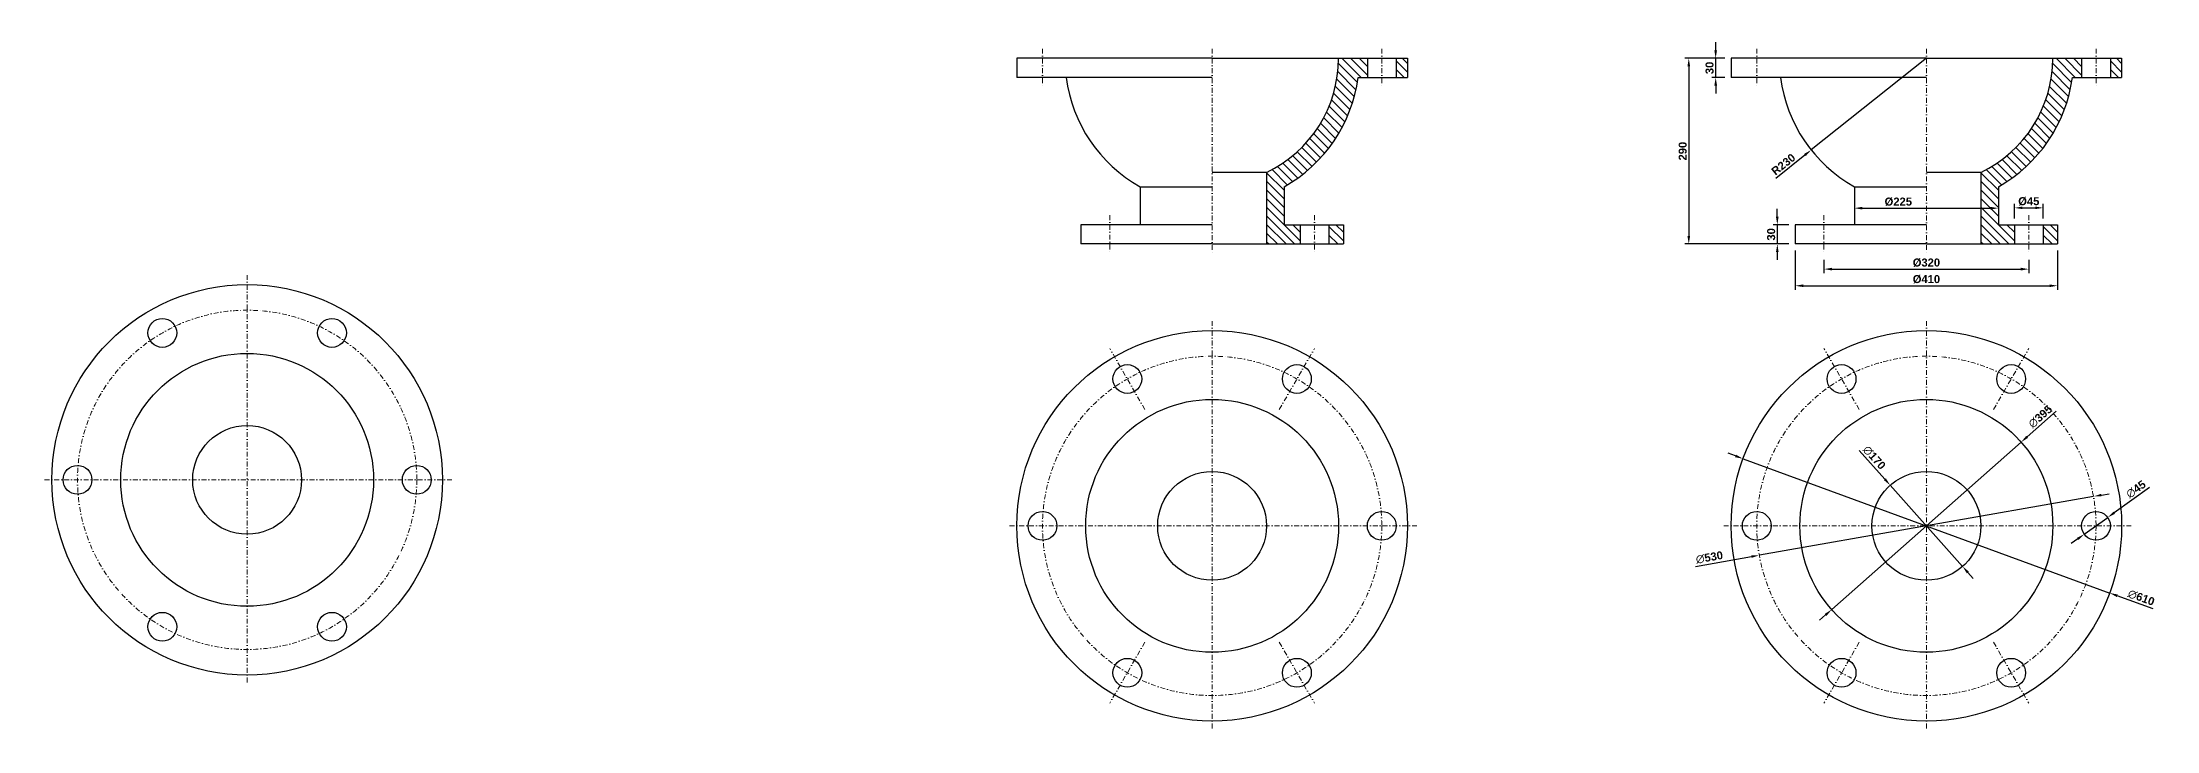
# Model space of a CAD drawing. Header units: millimetres. Extents: x 2534 to 17250, y -878 to 451.
# Drawn here: x 13947 to 17250, y -878 to 197 of the extents above; entities that cross this region are included whole.
import ezdxf

# ---------------------------------------------------------------- set-up
doc = ezdxf.new("R2010")
doc.units = ezdxf.units.MM
doc.header["$LTSCALE"] = 0.3
doc.linetypes.add('DASHDOTX2', pattern=[50.8, 25.4, -12.7, 0, -12.7])
for name, color, linetype, lineweight in [('Contorno', 5, 'Continuous', 30), ('Cotas', 7, 'Continuous', 9), ('Hachura', 252, 'Continuous', 15), ('Linha de Centro', 46, 'DASHDOTX2', 9)]:
    doc.layers.add(name, color=color, linetype=linetype, lineweight=lineweight)
doc.styles.add('Cotas', font='')
doc.styles.get('Cotas').set_extended_font_data('Arial', bold=True)
doc.dimstyles.new('Cotas', dxfattribs={"dimscale": 0, "dimtxt": 2.5, "dimasz": 2.5, "dimexe": 1.25, "dimexo": 2, "dimtad": 1, "dimtxsty": 'Cotas', "dimcen": 2.5, "dimclrt": 102, "dimadec": 0, "dimazin": 0, "dimtfac": 1, "dimtmove": 0, "dimatfit": 3, "dimfxl": 1, "dimarcsym": 0})

# ---------------------------------------------------------------- blocks, each defined once
blk = doc.blocks.new('*D24')
at = {"layer": 'Cotas', "color": 0, "lineweight": -2, "transparency": 16777216}
for p, q in [((16890.5, 172.3), (16710.5, 29.1)), ((16655.1, -15), (16700.7, 21.3))]:
    blk.add_line(p, q, dxfattribs=at)
at = {"layer": 'Cotas', "color": 0, "transparency": 16777216}
blk.add_solid([(16699.4, 22.9), (16702, 19.7), (16710.5, 29.1)], dxfattribs=at)
at = {"layer": 'Defpoints', "color": 0, "transparency": 16777216}
for p in [(16890.5, 172.3), (16710.5, 29.1)]:
    blk.add_point(p, dxfattribs=at)
at = {"layer": 'Cotas', "color": 102, "transparency": 16777216, "insert": (16667.1, 6.7), "char_height": 12.5, "attachment_point": 5, "rotation": 38.5224, "style": 'Cotas'}
blk.add_mtext('R230', dxfattribs=at)
blk = doc.blocks.new('*D25')
at = {"layer": 'Cotas', "color": 0, "lineweight": -2, "transparency": 16777216}
for p, q in [((16575.5, 172.3), (16555.1, 172.3)), ((16561.3, 184.8), (16561.3, 197.3)), ((16561.3, 142.3), (16561.3, 172.3)), ((16575.5, 142.3), (16555.1, 142.3)), ((16561.3, 129.8), (16561.3, 117.3))]:
    blk.add_line(p, q, dxfattribs=at)
at = {"layer": 'Cotas', "color": 0, "transparency": 16777216}
for points in [[(16559.2, 184.8), (16563.4, 184.8), (16561.3, 172.3)], [(16559.2, 129.8), (16563.4, 129.8), (16561.3, 142.3)]]:
    blk.add_solid(points, dxfattribs=at)
at = {"layer": 'Defpoints', "color": 0, "transparency": 16777216}
for p in [(16561.3, 172.3), (16585.5, 172.3), (16585.5, 142.3)]:
    blk.add_point(p, dxfattribs=at)
at = {"layer": 'Cotas', "color": 102, "transparency": 16777216, "insert": (16551.8, 157.3), "char_height": 12.5, "attachment_point": 5, "rotation": 90, "style": 'Cotas'}
blk.add_mtext('30', dxfattribs=at)
blk = doc.blocks.new('*D26')
at = {"layer": 'Cotas', "color": 0, "lineweight": -2, "transparency": 16777216}
for p, q in [((16575.5, 172.3), (16513.1, 172.3)), ((16519.3, 159.8), (16519.3, -105.2)), ((16675.5, -117.7), (16513.1, -117.7))]:
    blk.add_line(p, q, dxfattribs=at)
at = {"layer": 'Cotas', "color": 0, "transparency": 16777216}
for points in [[(16517.2, 159.8), (16521.4, 159.8), (16519.3, 172.3)], [(16517.2, -105.2), (16521.4, -105.2), (16519.3, -117.7)]]:
    blk.add_solid(points, dxfattribs=at)
at = {"layer": 'Defpoints', "color": 0, "transparency": 16777216}
for p in [(16585.5, 172.3), (16519.3, -117.7), (16685.5, -117.7)]:
    blk.add_point(p, dxfattribs=at)
at = {"layer": 'Cotas', "color": 102, "transparency": 16777216, "insert": (16509.8, 27.3), "char_height": 12.5, "attachment_point": 5, "rotation": 90, "style": 'Cotas'}
blk.add_mtext('290', dxfattribs=at)
blk = doc.blocks.new('*D27')
at = {"layer": 'Cotas', "color": 0, "lineweight": -2, "transparency": 16777216}
for p, q in [((16657.6, -75.2), (16657.6, -62.7)), ((16675.5, -87.7), (16651.3, -87.7)), ((16657.6, -87.7), (16657.6, -117.7)), ((16675.5, -117.7), (16651.3, -117.7)), ((16657.6, -130.2), (16657.6, -142.7))]:
    blk.add_line(p, q, dxfattribs=at)
at = {"layer": 'Cotas', "color": 0, "transparency": 16777216}
for points in [[(16655.5, -75.2), (16659.6, -75.2), (16657.6, -87.7)], [(16655.5, -130.2), (16659.6, -130.2), (16657.6, -117.7)]]:
    blk.add_solid(points, dxfattribs=at)
at = {"layer": 'Defpoints', "color": 0, "transparency": 16777216}
for p in [(16685.5, -87.7), (16657.6, -117.7), (16685.5, -117.7)]:
    blk.add_point(p, dxfattribs=at)
at = {"layer": 'Cotas', "color": 102, "transparency": 16777216, "insert": (16648, -102.7), "char_height": 12.5, "attachment_point": 5, "rotation": 90, "style": 'Cotas'}
blk.add_mtext('30', dxfattribs=at)
blk = doc.blocks.new('*D28')
at = {"layer": 'Cotas', "color": 0, "lineweight": -2, "transparency": 16777216}
for p, q in [((16790.5, -61.8), (16990.5, -61.8)), ((16778, -68), (16778, -68.1)), ((17003, -68), (17003, -68.1))]:
    blk.add_line(p, q, dxfattribs=at)
at = {"layer": 'Cotas', "color": 0, "transparency": 16777216}
for points in [[(16790.5, -59.7), (16790.5, -63.9), (16778, -61.8)], [(16990.5, -59.7), (16990.5, -63.9), (17003, -61.8)]]:
    blk.add_solid(points, dxfattribs=at)
at = {"layer": 'Defpoints', "color": 0, "transparency": 16777216}
for p in [(16778, -58), (17003, -58), (17003, -61.8)]:
    blk.add_point(p, dxfattribs=at)
at = {"layer": 'Cotas', "color": 102, "transparency": 16777216, "insert": (16846.6, -51.8), "char_height": 12.5, "attachment_point": 5, "style": 'Cotas'}
blk.add_mtext('%%C225', dxfattribs=at)
blk = doc.blocks.new('*D29')
at = {"layer": 'Cotas', "color": 0, "lineweight": -2, "transparency": 16777216}
for p, q in [((16730.5, -142.7), (16730.5, -163.3)), ((16743, -157), (17038, -157)), ((17050.5, -142.7), (17050.5, -163.3))]:
    blk.add_line(p, q, dxfattribs=at)
at = {"layer": 'Cotas', "color": 0, "transparency": 16777216}
for points in [[(16743, -154.9), (16743, -159.1), (16730.5, -157)], [(17038, -154.9), (17038, -159.1), (17050.5, -157)]]:
    blk.add_solid(points, dxfattribs=at)
at = {"layer": 'Defpoints', "color": 0, "transparency": 16777216}
for p in [(16730.5, -132.7), (17050.5, -132.7), (17050.5, -157)]:
    blk.add_point(p, dxfattribs=at)
at = {"layer": 'Cotas', "color": 102, "transparency": 16777216, "insert": (16890.5, -147), "char_height": 12.5, "attachment_point": 5, "style": 'Cotas'}
blk.add_mtext('%%C320', dxfattribs=at)
blk = doc.blocks.new('*D30')
at = {"layer": 'Cotas', "color": 0, "lineweight": -2, "transparency": 16777216}
for p, q in [((16685.5, -127.7), (16685.5, -189.2)), ((17095.5, -127.7), (17095.5, -189.2)), ((16698, -183), (17083, -183))]:
    blk.add_line(p, q, dxfattribs=at)
at = {"layer": 'Cotas', "color": 0, "transparency": 16777216}
for points in [[(16698, -180.9), (16698, -185), (16685.5, -183)], [(17083, -180.9), (17083, -185), (17095.5, -183)]]:
    blk.add_solid(points, dxfattribs=at)
at = {"layer": 'Defpoints', "color": 0, "transparency": 16777216}
for p in [(16685.5, -117.7), (17095.5, -117.7), (17095.5, -183)]:
    blk.add_point(p, dxfattribs=at)
at = {"layer": 'Cotas', "color": 102, "transparency": 16777216, "insert": (16890.5, -172.9), "char_height": 12.5, "attachment_point": 5, "style": 'Cotas'}
blk.add_mtext('%%C410', dxfattribs=at)
blk = doc.blocks.new('*D31')
at = {"layer": 'Cotas', "color": 0, "lineweight": -2, "transparency": 16777216}
for p, q in [((17028, -77.7), (17028, -55)), ((17040.5, -61.3), (17060.5, -61.3)), ((17073, -77.7), (17073, -55))]:
    blk.add_line(p, q, dxfattribs=at)
at = {"layer": 'Cotas', "color": 0, "transparency": 16777216}
for points in [[(17040.5, -59.2), (17040.5, -63.3), (17028, -61.3)], [(17060.5, -59.2), (17060.5, -63.3), (17073, -61.3)]]:
    blk.add_solid(points, dxfattribs=at)
at = {"layer": 'Defpoints', "color": 0, "transparency": 16777216}
for p in [(17073, -61.3), (17028, -87.7), (17073, -87.7)]:
    blk.add_point(p, dxfattribs=at)
at = {"layer": 'Cotas', "color": 102, "transparency": 16777216, "insert": (17050.5, -51.2), "char_height": 12.5, "attachment_point": 5, "style": 'Cotas'}
blk.add_mtext('%%C45', dxfattribs=at)
blk = doc.blocks.new('*D32')
at = {"layer": 'Cotas', "color": 0, "lineweight": -2, "transparency": 16777216}
for p, q in [((16785.7, -440.4), (16825.6, -485.2)), ((16947, -621.5), (16833.9, -494.6)), ((16955.3, -630.9), (16963.6, -640.2))]:
    blk.add_line(p, q, dxfattribs=at)
at = {"layer": 'Cotas', "color": 0, "transparency": 16777216}
for points in [[(16827.2, -483.9), (16824.1, -486.6), (16833.9, -494.6)], [(16956.9, -629.5), (16953.7, -632.3), (16947, -621.5)]]:
    blk.add_solid(points, dxfattribs=at)
at = {"layer": 'Defpoints', "color": 0, "transparency": 16777216}
for p in [(16833.9, -494.6), (16947, -621.5)]:
    blk.add_point(p, dxfattribs=at)
at = {"layer": 'Cotas', "color": 102, "transparency": 16777216, "insert": (16809, -451.5), "char_height": 12.5, "attachment_point": 5, "rotation": 311.6814, "style": 'Cotas'}
blk.add_mtext('∅170', dxfattribs=at)
blk = doc.blocks.new('*D33')
at = {"layer": 'Cotas', "color": 0, "lineweight": -2, "transparency": 16777216}
for p, q in [((17093.1, -379), (17047.8, -419)), ((16742.5, -688.8), (17038.5, -427.3)), ((16733.1, -697.1), (16723.7, -705.4))]:
    blk.add_line(p, q, dxfattribs=at)
at = {"layer": 'Cotas', "color": 0, "transparency": 16777216}
for points in [[(17046.5, -417.4), (17049.2, -420.6), (17038.5, -427.3)], [(16731.7, -695.6), (16734.5, -698.7), (16742.5, -688.8)]]:
    blk.add_solid(points, dxfattribs=at)
at = {"layer": 'Defpoints', "color": 0, "transparency": 16777216}
for p in [(17038.5, -427.3), (16742.5, -688.8)]:
    blk.add_point(p, dxfattribs=at)
at = {"layer": 'Cotas', "color": 102, "transparency": 16777216, "insert": (17068.5, -387.4), "char_height": 12.5, "attachment_point": 5, "rotation": 41.4654, "style": 'Cotas'}
blk.add_mtext('∅395', dxfattribs=at)
blk = doc.blocks.new('*D34')
at = {"layer": 'Cotas', "color": 0, "lineweight": -2, "transparency": 16777216}
for p, q in [((17239.2, -497.9), (17183.9, -537.7)), ((17137.2, -571.2), (17173.7, -544.9)), ((17127, -578.5), (17116.9, -585.8))]:
    blk.add_line(p, q, dxfattribs=at)
at = {"layer": 'Cotas', "color": 0, "transparency": 16777216}
for points in [[(17182.7, -536), (17185.1, -539.3), (17173.7, -544.9)], [(17125.8, -576.8), (17128.3, -580.2), (17137.2, -571.2)]]:
    blk.add_solid(points, dxfattribs=at)
at = {"layer": 'Defpoints', "color": 0, "transparency": 16777216}
for p in [(17173.7, -544.9), (17137.2, -571.2)]:
    blk.add_point(p, dxfattribs=at)
at = {"layer": 'Cotas', "color": 102, "transparency": 16777216, "insert": (17217.9, -500.9), "char_height": 12.5, "attachment_point": 5, "rotation": 35.679, "style": 'Cotas'}
blk.add_mtext('∅45', dxfattribs=at)
blk = doc.blocks.new('*D35')
at = {"layer": 'Cotas', "color": 0, "lineweight": -2, "transparency": 16777216}
for p, q in [((16592.3, -448.9), (16580.6, -444.6)), ((16604.1, -453.2), (17176.9, -663)), ((17245, -687.9), (17188.6, -667.3))]:
    blk.add_line(p, q, dxfattribs=at)
at = {"layer": 'Cotas', "color": 0, "transparency": 16777216}
for points in [[(16593, -446.9), (16591.6, -450.8), (16604.1, -453.2)], [(17189.3, -665.3), (17187.9, -669.2), (17176.9, -663)]]:
    blk.add_solid(points, dxfattribs=at)
at = {"layer": 'Defpoints', "color": 0, "transparency": 16777216}
for p in [(16604.1, -453.2), (17176.9, -663)]:
    blk.add_point(p, dxfattribs=at)
at = {"layer": 'Cotas', "color": 102, "transparency": 16777216, "insert": (17226.1, -670.3), "char_height": 12.5, "attachment_point": 5, "rotation": 339.8858, "style": 'Cotas'}
blk.add_mtext('∅610', dxfattribs=at)
blk = doc.blocks.new('*D36')
at = {"layer": 'Cotas', "color": 0, "lineweight": -2, "transparency": 16777216}
for p, q in [((17151.5, -512.2), (16629.5, -603.9)), ((17163.8, -510.1), (17176.1, -507.9)), ((16529.8, -621.4), (16617.1, -606.1))]:
    blk.add_line(p, q, dxfattribs=at)
at = {"layer": 'Cotas', "color": 0, "transparency": 16777216}
for points in [[(17163.4, -508), (17164.1, -512.1), (17151.5, -512.2)], [(16616.8, -604), (16617.5, -608.1), (16629.5, -603.9)]]:
    blk.add_solid(points, dxfattribs=at)
at = {"layer": 'Defpoints', "color": 0, "transparency": 16777216}
for p in [(17151.5, -512.2), (16629.5, -603.9)]:
    blk.add_point(p, dxfattribs=at)
at = {"layer": 'Cotas', "color": 102, "transparency": 16777216, "insert": (16551.5, -607.4), "char_height": 12.5, "attachment_point": 5, "rotation": 9.9579, "style": 'Cotas'}
blk.add_mtext('∅530', dxfattribs=at)

msp = doc.modelspace()

# ---------------------------------------------------------------- hatches: boundary and pattern name
at = {"layer": 'Hachura'}
h = msp.add_hatch(dxfattribs=at)
h.set_pattern_fill('ANSI31', color=256, scale=3, angle=90)
h.set_pattern_definition([(135, (6285.515, -804.477), (-6.735192, -6.735192), [])])
h.paths.add_polyline_path([(16017.124, 172.334), (15972.124, 172.334, -0.28914733), (15859.624, -5.939), (15859.624, -117.666), (15912.124, -117.666), (15912.124, -87.666), (15887.124, -87.666), (15887.124, -28.274, 0.2364906), (16002.659, 142.334), (16017.124, 142.334)])
h.paths.add_polyline_path([(16079.624, 172.334), (16062.124, 172.334), (16062.124, 142.334), (16079.624, 142.334)])
h.paths.add_polyline_path([(15979.624, -87.666), (15957.124, -87.666), (15957.124, -117.666), (15979.624, -117.666)], flags=17)
h = msp.add_hatch(dxfattribs=at)
h.set_pattern_fill('ANSI31', color=256, scale=3, angle=90)
h.set_pattern_definition([(135, (7401.359, -804.477), (-6.735192, -6.735192), [])])
h.paths.add_polyline_path([(17132.968, 172.334), (17087.968, 172.334, -0.28914733), (16975.468, -5.939), (16975.468, -117.666), (17027.968, -117.666), (17027.968, -87.666), (17002.968, -87.666), (17002.968, -28.274, 0.2364906), (17118.503, 142.334), (17132.968, 142.334)])
h.paths.add_polyline_path([(17195.468, 172.334), (17177.968, 172.334), (17177.968, 142.334), (17195.468, 142.334)])
h.paths.add_polyline_path([(17095.468, -87.666), (17072.968, -87.666), (17072.968, -117.666), (17095.468, -117.666)], flags=17)

# ---------------------------------------------------------------- linework, layer by layer
at = {"layer": 'Contorno'}
for p, q in [((15774.624, 172.334), (15469.624, 172.334)), ((15469.624, 172.334), (15469.624, 142.334)), ((15774.624, 172.334), (16079.624, 172.334)), ((16017.124, 172.334), (16017.124, 142.334)), ((16062.124, 172.334), (16062.124, 142.334)), ((16079.624, 172.334), (16079.624, 142.334)), ((16890.468, 172.334), (16585.468, 172.334)), ((16585.468, 172.334), (16585.468, 142.334)), ((16890.468, 172.334), (17195.468, 172.334)), ((17132.968, 172.334), (17132.968, 142.334)), ((17177.968, 172.334), (17177.968, 142.334)), ((17195.468, 172.334), (17195.468, 142.334)), ((15774.624, 142.334), (15469.624, 142.334)), ((16002.659, 142.334), (16079.624, 142.334)), ((16890.468, 142.334), (16585.468, 142.334)), ((17118.503, 142.334), (17195.468, 142.334)), ((15662.124, -28.274), (15662.124, -87.666)), ((15662.124, -28.274), (15774.624, -28.274)), ((15859.624, -5.939), (15774.624, -5.939)), ((15859.624, -5.939), (15859.624, -117.666)), ((15887.124, -28.274), (15887.124, -87.666)), ((16777.968, -28.274), (16777.968, -87.666)), ((16777.968, -28.274), (16890.468, -28.274)), ((16975.468, -5.939), (16890.468, -5.939)), ((16975.468, -5.939), (16975.468, -117.666)), ((17002.968, -28.274), (17002.968, -87.666)), ((15774.624, -87.666), (15569.624, -87.666)), ((15569.624, -87.666), (15569.624, -117.666)), ((15887.124, -87.666), (15979.624, -87.666)), ((15912.124, -87.666), (15912.124, -117.666)), ((15957.124, -87.666), (15957.124, -117.666)), ((15979.624, -87.666), (15979.624, -117.666)), ((16890.468, -87.666), (16685.468, -87.666)), ((16685.468, -87.666), (16685.468, -117.666)), ((17002.968, -87.666), (17095.468, -87.666)), ((17027.968, -87.666), (17027.968, -117.666)), ((17072.968, -87.666), (17072.968, -117.666)), ((17095.468, -87.666), (17095.468, -117.666)), ((15774.624, -117.666), (15569.624, -117.666)), ((15774.624, -117.666), (15979.624, -117.666)), ((16890.468, -117.666), (16685.468, -117.666)), ((16890.468, -117.666), (17095.468, -117.666))]:
    msp.add_line(p, q, dxfattribs=at)
for centre, radius in [((14267.128, -486.189), 305), ((14134.628, -256.692), 22.5), ((14399.628, -256.692), 22.5), ((15774.624, -558.065), 305), ((16890.468, -558.065), 305), ((14267.128, -486.189), 197.5), ((15642.124, -328.568), 22.5), ((15907.124, -328.568), 22.5), ((16757.968, -328.568), 22.5), ((17022.968, -328.568), 22.5), ((15774.624, -558.065), 197.5), ((16890.468, -558.065), 197.5), ((14267.128, -486.189), 85), ((14002.128, -486.189), 22.5), ((14532.128, -486.189), 22.5), ((15774.624, -558.065), 85), ((16890.468, -558.065), 85), ((15509.624, -558.065), 22.5), ((16039.624, -558.065), 22.5), ((16625.468, -558.065), 22.5), ((17155.468, -558.065), 22.5), ((14134.628, -715.685), 22.5), ((14399.628, -715.685), 22.5), ((15642.124, -787.562), 22.5), ((15907.124, -787.562), 22.5), ((16757.968, -787.562), 22.5), ((17022.968, -787.562), 22.5)]:
    msp.add_circle(centre, radius, dxfattribs=at)
for centre, radius, start, end in [((15774.624, 172.334), 197.5, 295.491662, 0), ((16890.468, 172.334), 197.5, 295.491662, 0), ((15774.624, 172.334), 230, 187.494717, 240.716556), ((15774.624, 172.334), 230, 299.283444, 352.505283), ((16890.468, 172.334), 230, 187.494717, 240.716556), ((16890.468, 172.334), 230, 299.283444, 352.505283)]:
    msp.add_arc(centre, radius, start, end, dxfattribs=at)
at = {"layer": 'Linha de Centro'}
for p, q in [((15509.624, 187.334), (15509.624, 127.334)), ((15774.624, 187.334), (15774.624, -132.666)), ((16039.624, 187.334), (16039.624, 127.334)), ((16625.468, 187.334), (16625.468, 127.334)), ((16890.468, 187.334), (16890.468, -132.666)), ((17155.468, 187.334), (17155.468, 127.334)), ((15614.624, -72.666), (15614.624, -132.666)), ((15934.624, -72.666), (15934.624, -132.666)), ((16730.468, -72.666), (16730.468, -132.666)), ((17050.468, -72.666), (17050.468, -132.666)), ((14267.128, -166.189), (14267.128, -806.189)), ((15774.624, -238.065), (15774.624, -878.065)), ((16890.468, -238.065), (16890.468, -878.065)), ((15669.624, -376.2), (15614.624, -280.937)), ((15879.624, -376.2), (15934.624, -280.937)), ((16785.468, -376.2), (16730.468, -280.937)), ((16995.468, -376.2), (17050.468, -280.937)), ((14587.128, -486.189), (13947.128, -486.189)), ((16094.624, -558.065), (15454.624, -558.065)), ((17210.468, -558.065), (16570.468, -558.065)), ((15669.624, -739.931), (15614.624, -835.193)), ((15879.624, -739.931), (15934.624, -835.193)), ((16785.468, -739.931), (16730.468, -835.193)), ((16995.468, -739.931), (17050.468, -835.193))]:
    msp.add_line(p, q, dxfattribs=at)
for centre in [(14267.128, -486.189), (15774.624, -558.065), (16890.468, -558.065)]:
    msp.add_circle(centre, 265, dxfattribs=at)

# ---------------------------------------------------------------- dimensions: what is measured, and where the dimension line sits
at = {"layer": 'Cotas'}
for base, p1, p2, picture, middle in [((16519.32, -117.666), (16585.468, 172.334), (16685.468, -117.666), '*D26', (16509.808, 27.334)), ((16561.314, 172.334), (16585.468, 142.334), (16585.468, 172.334), '*D25', (16551.806, 157.334)), ((16657.554, -117.666), (16685.468, -87.666), (16685.468, -117.666), '*D27', (16648.047, -102.666))]:
    dim = msp.add_linear_dim(base=base, p1=p1, p2=p2, angle=90, dimstyle='Cotas', override={"dimscale": 5}, dxfattribs=at)
    dim.commit()
    dim.dimension.update_dxf_attribs({"geometry": picture, "text_midpoint": middle})
dim = msp.add_radius_dim(center=(16890.468, 172.334), mpoint=(16710.524, 29.086), dimstyle='Cotas', override={"dimscale": 5}, dxfattribs=at)
dim.commit()
dim.dimension.update_dxf_attribs({"geometry": '*D24', "text_midpoint": (16667.105, 6.673)})
dim = msp.add_linear_dim(base=(17002.968, -61.802), p1=(16777.968, -57.97), p2=(17002.968, -57.97), text='%%C<>', dimstyle='Cotas', override={"dimscale": 5}, dxfattribs=at)
dim.commit()
dim.dimension.update_dxf_attribs({"geometry": '*D28', "text_midpoint": (16846.595, -61.802), "dimtype": 160})
for base, p1, p2, picture, middle in [((17072.968, -61.264), (17027.968, -87.666), (17072.968, -87.666), '*D31', (17050.468, -51.241)), ((17095.468, -182.953), (16685.468, -117.666), (17095.468, -117.666), '*D30', (16890.468, -172.93)), ((17050.468, -157.024), (16730.468, -132.666), (17050.468, -132.666), '*D29', (16890.468, -147.001))]:
    dim = msp.add_linear_dim(base=base, p1=p1, p2=p2, text='%%C<>', dimstyle='Cotas', override={"dimscale": 5}, dxfattribs=at)
    dim.commit()
    dim.dimension.update_dxf_attribs({"geometry": picture, "text_midpoint": middle})
for p1, p2, picture, middle in [((16742.47, -688.843), (17038.465, -427.287), '*D33', (17068.51, -387.362)), ((16946.992, -621.548), (16833.944, -494.583), '*D32', (16808.988, -451.482)), ((16604.07, -453.178), (17176.866, -662.952), '*D35', (17226.122, -670.317))]:
    dim = msp.add_diameter_dim_2p(p1=p1, p2=p2, dimstyle='Cotas', override={"dimscale": 5}, dxfattribs=at)
    dim.commit()
    dim.dimension.update_dxf_attribs({"geometry": picture, "text_midpoint": middle})
for p1, p2, picture, middle in [((17137.191, -571.188), (17173.744, -544.942), '*D34', (17223.723, -509.057)), ((17151.476, -512.24), (16629.46, -603.89), '*D36', (16553.265, -617.268))]:
    dim = msp.add_diameter_dim_2p(p1=p1, p2=p2, dimstyle='Cotas', override={"dimscale": 5}, dxfattribs=at)
    dim.commit()
    dim.dimension.update_dxf_attribs({"geometry": picture, "text_midpoint": middle, "dimtype": 163})

doc.saveas('drawing.dxf')
